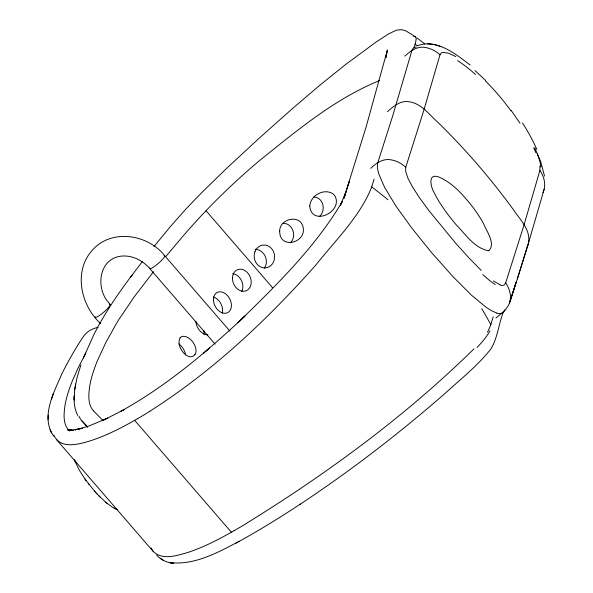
<?xml version="1.0" encoding="UTF-8"?>
<svg xmlns="http://www.w3.org/2000/svg" width="593" height="593" viewBox="0 0 593 593"><rect width="100%" height="100%" fill="white"/><g stroke="black" fill="none" stroke-linecap="round" stroke-linejoin="round"><path stroke-width="0.89" d="M98.053 327.366C92.137 328.544 86.437 331.761 83.131 336.92C75.289 348.654 68.328 360.974 61.983 373.583C54.089 392.232 40.116 416.923 53.741 436.181M48.026 419.414L48.211 415.107M386.132 56.987L386.302 55.142L385.91 57.425L387.125 50.998L365.963 127.488L344.325 196.891L349.633 180.554L348.076 185.29M74.762 389.519L76.912 378.134L80.885 364.903M75.63 384.005L74.651 390.09L74.162 400.067L74.199 395.887C73.917 402.528 74.503 409.511 77.802 415.434M386.147 56.216L387.348 49.805M505.896 308.82L507.927 306.344L509.439 303.297L517.348 278.88L528.326 243.597L544.152 189.256C545.701 182.726 543.611 175.832 539.904 170.399L539.956 165.966M455.854 56.602L448.716 53.259L443.082 52.332A44.119 11.66 45.8 0 0 441.496 52.829L439.984 54.808L423.484 111.395L405.76 167.256L405.634 171.281L407.925 178.256L412.454 186.854L419.503 197.743L428.961 210.685L455.713 243.241L468.87 257.822L481.227 270.438M539.904 170.399L524.071 224.799L505.681 282.846C509.372 288.242 511.492 295.092 509.958 301.592L516.14 282.186L509.439 303.297M415.204 43.786L416.256 39.042L415.493 36.788L405.723 30.777L401.439 29.65L396.361 30.147L388.259 34.105L376.362 41.881L346.245 64L320.057 85.036L292.742 108.334L259.423 137.976L227.386 167.649L202.45 191.865L185.98 208.958L169.991 227.037L153.987 246.577M415.13 44.038L413.944 47.922M503.405 311.792C498.72 323.874 497.712 337.528 491.041 348.788C477.476 366.014 460.005 379.661 443.92 394.419C398.259 434.143 350.181 471.146 299.695 504.539C280.526 517.207 260.927 529.238 240.869 540.445C218.95 551.898 195.075 565.611 169.509 562.601L173.504 563.231C167.07 562.839 160.962 559.799 156.589 555.107M371.574 187.373C359.469 217.26 335.245 240.521 315.52 265.397C266.628 320.45 212.301 371.544 149.962 411.127M371.618 187.24L374.087 179.123M490.707 325.001L493.168 316.884M544.152 189.256L542.936 192.592M490.619 325.275L487.528 332.288M517.348 278.88L528.326 243.597C531.432 230.173 519.816 219.536 513.227 209.44A687.524 653.13 16.9 0 0 437.879 122.299C429.25 114.738 421.727 103.671 409.518 101.855C400.809 99.98 393.455 106.28 387.496 111.654M345.237 194.022L343.77 198.588L345.823 192.273L340.389 205.171L342.235 201.694C314.927 247.718 276.056 285.581 237.963 322.651L245.02 316.017C206.816 351.775 166.448 386.095 120.475 411.512L124.285 409.422L123.188 410.022M51.487 399.185L53.407 393.485M83.398 358.031L93.59 335.208C104.309 313.704 117.933 293.817 132.395 274.685M527.118 246.918L527.807 245.317M85.822 353.072L78.432 367.289L72.576 380.358A693.514 119.868 -40.8 0 0 64.985 405.434C63.792 413.936 62.65 424.618 69.626 431.074M130.275 277.531L142.542 261.276M153.491 271.727L134.374 296.633L119.334 318.826A455.609 78.75 -40.8 0 0 116.258 323.822L105.888 342.42L97.415 360.707A693.506 119.868 -40.8 0 0 89.758 385.835C88.609 393.989 87.438 404.241 93.501 410.882M165.951 256.354L182.785 236.392A320.465 55.394 -40.8 0 1 186.372 232.271C208.899 206.334 233.635 182.37 259.919 160.266C297.219 130.371 334.934 98.668 379.646 80.552M290.474 242.693C297.256 236.11 292.49 222.531 282.527 223.361M319.39 216.534C326.306 210.663 323.489 197.187 313.608 197.009M474.037 348.817C405.797 415.849 328.055 472.903 246.799 523.145M505.97 309.576L495.941 318.041M206.023 351.004L209.559 348.002L203.266 353.332M404.826 56.172C410.289 51.005 417.353 45.831 425.351 47.499C430.837 48.344 435.922 51.072 439.984 54.808M370.707 168.36C376.118 163.171 383.219 158.146 391.15 159.865C396.628 160.762 401.698 163.512 405.76 167.256M299.695 504.539L300.347 504.109M137.695 418.569L134.715 420.296M234.42 530.453L231.433 532.18M235.458 543.44L236.637 542.788M238.038 542.017L239.446 541.231M121.572 410.912L105.324 419.251L103.056 420.296L107.748 418.072L88.639 426.145L75.148 429.932L82.316 428.309L70.745 430.296L72.072 430.221L67.632 429.955L73.473 430.436L69.159 430.058M417.331 45.705C436.804 38.634 455.55 53.881 470.108 64.993M488.676 250.735C496.148 244.116 486.453 231.107 483.688 223.865C480.182 217.483 476.112 211.419 471.665 205.66C462.496 194.319 452.363 182.681 438.65 176.936C427.405 172.956 430.829 187.136 433.994 192.295C439.769 204.2 447.856 214.814 456.306 224.932C465.764 234.509 474.608 248.311 488.58 250.757M229.98 331.213L164.669 255.665C147.798 234.25 111.484 228.387 92.434 250.09C73.08 271.29 80.759 305.432 100.617 323.593M413.595 36.395L415.493 36.788M432.957 44.275L427.294 43.689M106.577 502.938L112.27 507.134L117.57 509.706M435.129 44.764L437.508 45.535M438.709 45.906L440.992 46.647M496.608 312.971L491.708 310.836L486.023 307.248L471.561 295.262L452.696 276.368L431.482 252.47L411.824 228.09L395.924 206.038L384.568 187.292L378.593 173.519L377.363 167.826L377.533 163.468L392.699 115.894L411.861 50.65L412.906 48.619A66.09 17.39 47.5 0 1 416.256 47.003M115.946 509.12L116.347 509.276M116.569 509.357L116.984 509.52M499.958 284.729L493.369 280.926M114.167 508.253L114.582 508.46M114.857 508.601L115.287 508.824M160.266 558.265L163.379 560.392M416.842 37.826L424.796 43.926M100.039 496.941L105.977 502.427M105.702 502.197L106.888 503.19M474.986 70.552L485.356 80.218M102.923 420.481L93.62 411.008M87.29 426.434L81.456 420.4M99.12 496.015L100.128 497.03M99.164 496.059L97.237 494.058M53.978 435.203A504.828 87.253 -40.8 0 0 54.719 436.871C62.028 449.175 78.624 444.224 89.691 441.036C105.45 435.988 120.305 428.517 134.641 420.333L225.318 525.228M56.676 439.776L153.394 551.66C163.008 560.63 177.374 555.419 188.381 552.291C203.406 547.235 217.624 540.067 231.366 532.217L225.459 525.383M96.281 493.028L97.267 494.08M95.325 491.975L96.34 493.087M85.74 480.085L94.509 491.056M94.376 490.908L95.421 492.079M206.008 210.715L272.506 287.635M215.066 344.11L149.762 268.555C142.461 260.001 130.794 254.375 119.445 256.391L118.415 256.613C98.401 261.202 96.266 288.42 108.163 302.074L110.113 304.431M87.497 427.383L80.863 419.681L78.884 416.182M153.394 551.66L151.045 547.939M88.639 483.97L88.95 484.37M511.27 110.557L519.987 123.233M75.341 461.925L79.477 470.434L85.318 479.5M84.925 478.951L86.111 480.597M50.034 429.866L51.524 432.927M534.73 147.731L540.786 161.911L544.537 176.128M533.737 147.842L535.864 152.683M74.57 459.671L75.267 461.717M75.022 461.072L75.578 462.555M109.468 304.32A9.859 1.705 -40.8 0 1 103.753 312.155A9.859 1.705 -40.8 0 1 95.177 316.669M164.024 255.568A9.859 1.705 -40.8 0 1 158.279 263.44A9.859 1.705 -40.8 0 1 149.77 267.866M415.13 44.253A423.469 402.284 16.9 0 1 417.094 45.735M371.767 186.973A423.469 402.284 16.9 0 1 387.896 199.7M481.716 308.656A423.469 402.284 16.9 0 1 490.9 324.794M149.866 411.283A296.048 67.624 -44.6 0 1 137.598 418.71M490.003 330.879A105.065 21.126 -34.2 0 1 477.15 347.439M246.547 523.389A296.033 34.453 -37.2 0 1 234.176 530.691M255.205 249.26A11.445 9.888 66.7 0 1 265.145 256.124A11.445 9.888 66.7 0 1 264.248 268.303M232.701 273.669A11.378 8.969 66.5 0 1 241.373 280.333A11.378 8.969 66.5 0 1 241.729 291.571M213.228 296.997A11.386 8.198 62 0 1 222.249 313.237M203.688 330.36A11.393 7.672 59.8 0 1 203.992 334.319M207.928 334.837A11.386 7.657 59.8 0 1 195.823 321.191M178.76 343.858A11.393 6.931 59.5 0 1 185.631 354.903M194.556 354.822A11.393 6.908 59.4 0 1 183.289 352.546A11.393 6.908 59.4 0 1 180.042 338.032M194.882 354.495A11.4 6.916 59.4 0 1 194.615 354.888M179.946 337.928A11.4 7.049 54.5 0 1 180.25 337.565A11.386 7.042 54.6 0 1 191.969 340.945A11.386 7.042 54.6 0 1 194.971 354.584M505.584 282.705A44.26 11.245 58.3 0 1 500.092 284.988M495.288 284.551A72.872 16.886 54.7 0 1 482.746 274.5M504.68 309.746A66.394 17.019 56.3 0 1 496.704 313.141M457.64 60.612A79.432 23.55 49.6 0 1 475.579 74.488M485.289 80.722A102.419 38.182 53.2 0 1 510.958 110.765M522.47 122.936A79.625 27.115 53.4 0 1 536.821 149.421M537.288 153.861A50.086 12.668 55.9 0 1 540.912 167.078M309.783 206.023C311.31 226.711 342.554 212.301 335.297 196.646A8.354 7.909 18.1 0 0 332.762 193.703C323.808 187.996 310.354 195.623 309.783 206.023M279.688 231.04C279.325 250.253 307.611 242.774 302.897 226.378C299.502 213.984 279.488 218.95 279.688 231.04M254.938 251.751A11.482 10.185 81.6 0 0 265.76 267.851A11.482 10.185 81.6 0 0 272.469 249.764A11.482 10.185 81.6 0 0 254.938 251.751M232.471 277.939A11.378 8.962 66.8 0 0 246.228 290.74A11.378 8.962 66.8 0 0 246.829 272.031A11.378 8.962 66.8 0 0 232.471 277.939M213.473 300.436A11.386 8.191 61.9 0 0 227.504 312.733A11.386 8.191 61.9 0 0 226.341 294.462A11.386 8.191 61.9 0 0 213.473 300.436"/></g></svg>
